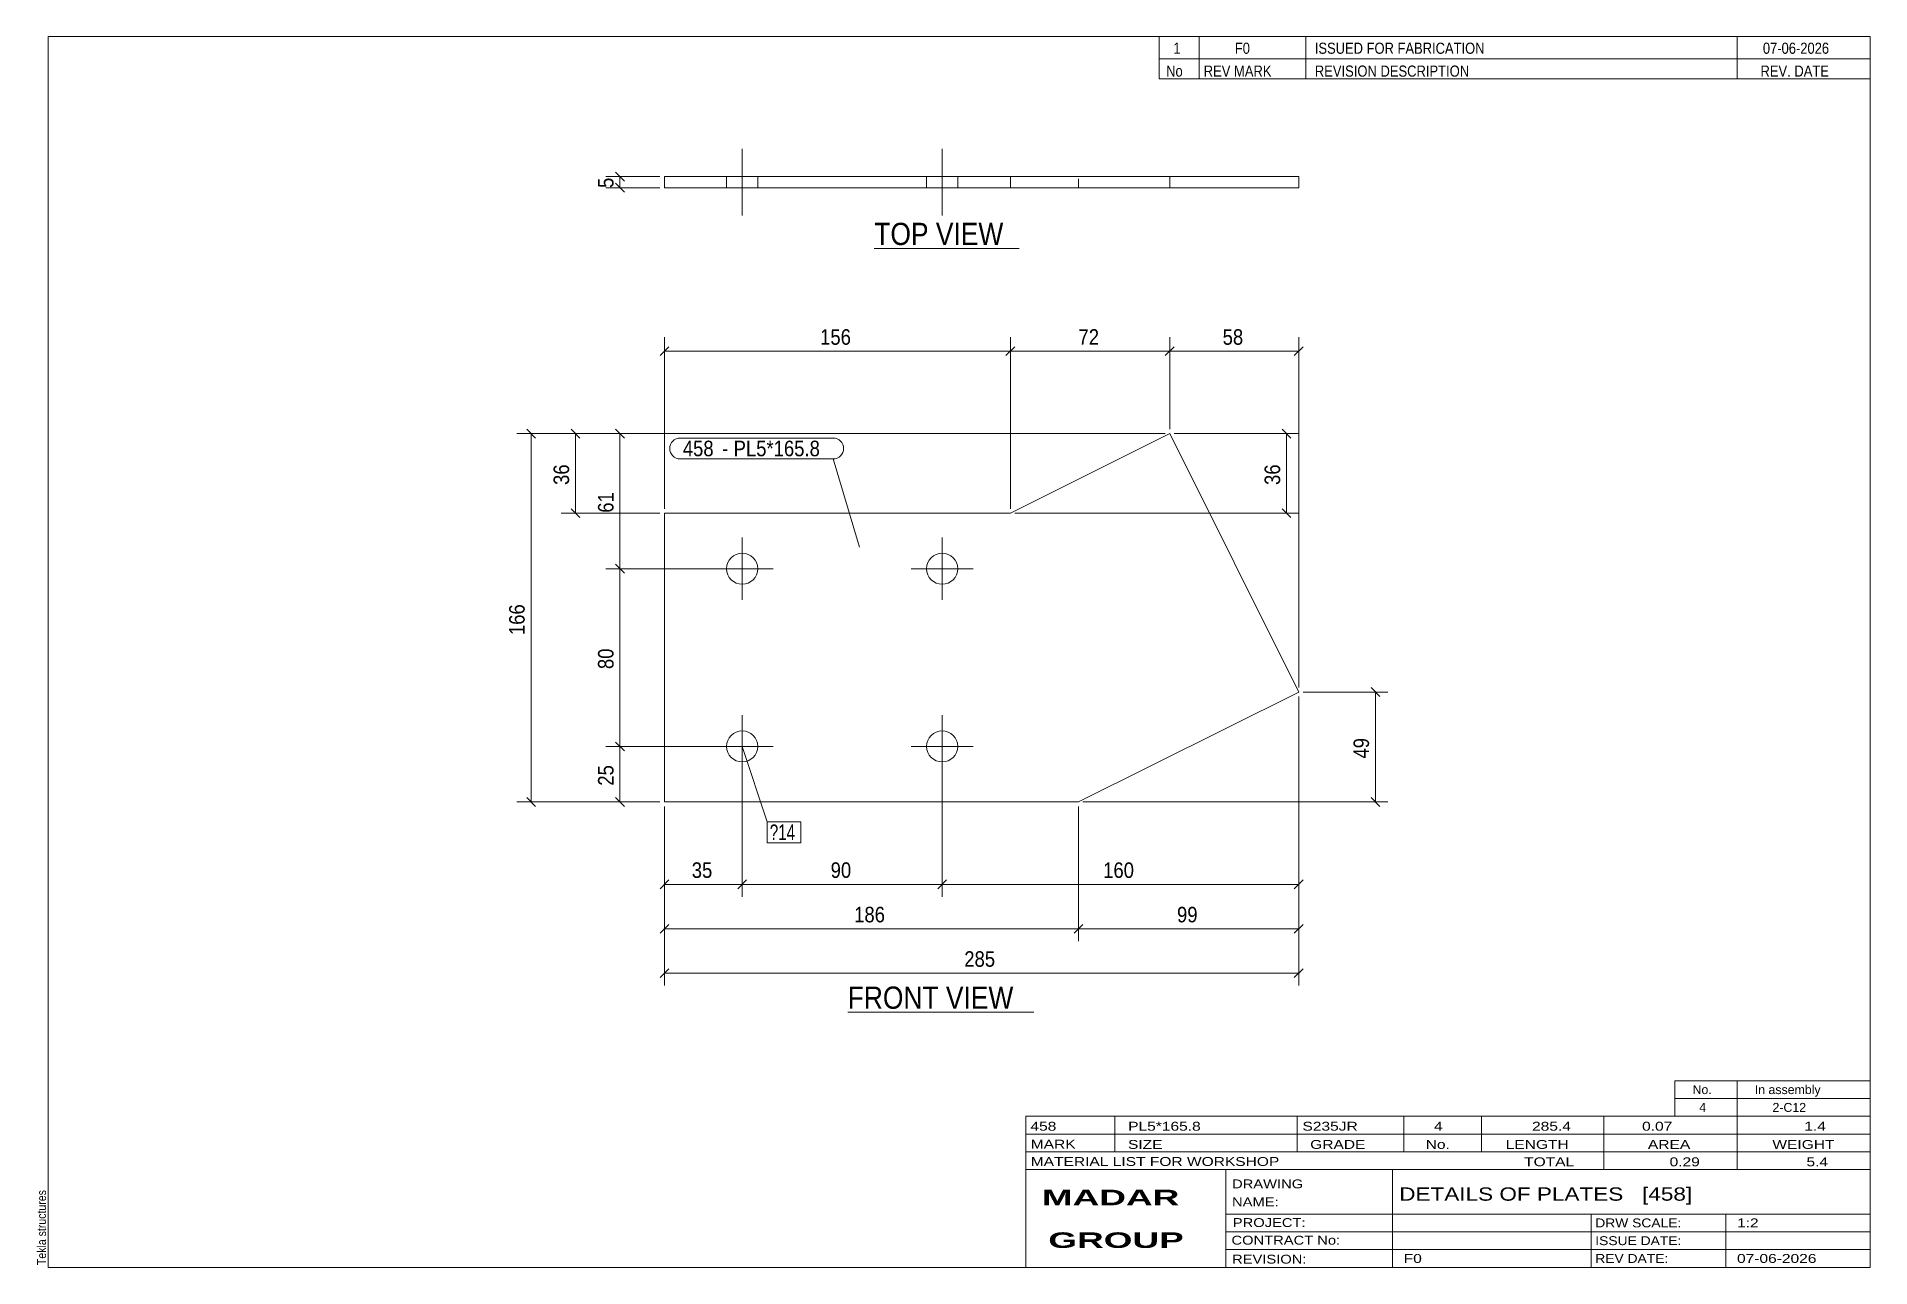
# Model space of a CAD drawing. Header units: millimetres. Extents: x 2 to 415, y 5 to 282.
import ezdxf

# ---------------------------------------------------------------- set-up
doc = ezdxf.new("R2010")
doc.units = ezdxf.units.MM
doc.linetypes.add('XKITLINE00', pattern=[0])
doc.linetypes.add('XKITLINE02', pattern=[4, 2, -2])
for name, color, linetype, lineweight in [('Bolt', 3, 'Continuous', 0), ('BoltMark', 7, 'Continuous', 0), ('Dimensions', 7, 'Continuous', 0), ('DrawingSheet', 5, 'Continuous', 0), ('OtherObjectType', 7, 'Continuous', 0), ('Part', 2, 'Continuous', 0), ('PartMark', 7, 'Continuous', 0)]:
    doc.layers.add(name, color=color, linetype=linetype, lineweight=lineweight)
doc.styles.add('ARIAL', font='ARIAL.TTF')
doc.styles.add('ARIAL_BOLD', font='ARIALBD.TTF')
doc.styles.add('ARIAL_NARROW', font='ARIALN.TTF')

# ---------------------------------------------------------------- blocks, each defined once
blk = doc.blocks.new('*A1')
at = {"layer": 'Bolt', "color": 3, "linetype": 'XKITLINE00', "lineweight": 0}
for p, q in [((161.15, 155.25), (161.15, 169.25)), ((206.15, 155.25), (206.15, 169.25)), ((154.15, 162.25), (168.15, 162.25)), ((199.15, 162.25), (213.15, 162.25)), ((161.15, 115.25), (161.15, 129.25)), ((206.15, 115.25), (206.15, 129.25)), ((154.15, 122.25), (168.15, 122.25)), ((199.15, 122.25), (213.15, 122.25))]:
    blk.add_line(p, q, dxfattribs=at)
for centre in [(161.15, 162.25), (206.15, 162.25), (161.15, 122.25), (206.15, 122.25)]:
    blk.add_circle(centre, 3.5, dxfattribs=at)
blk = doc.blocks.new('*A2')
at = {"layer": 'Part', "color": 2, "linetype": 'XKITLINE00', "lineweight": 0}
for p, q in [((221.49, 174.75), (257.34, 192.65)), ((257.34, 192.65), (286.37, 134.49)), ((143.65, 109.75), (143.65, 174.75)), ((143.65, 174.75), (221.49, 174.75)), ((286.37, 134.49), (236.81, 109.75)), ((236.81, 109.75), (143.65, 109.75))]:
    blk.add_line(p, q, dxfattribs=at)
blk = doc.blocks.new('*A3')
at = {"layer": 'Bolt', "color": 3, "linetype": 'XKITLINE00', "lineweight": 0}
for p, q in [((161.15, 241.75), (161.15, 256.75)), ((161.15, 241.75), (161.15, 256.75)), ((206.15, 241.75), (206.15, 256.75)), ((206.15, 241.75), (206.15, 256.75)), ((157.65, 250.5), (157.65, 248)), ((157.65, 250.5), (157.65, 248)), ((164.65, 250.5), (164.65, 248)), ((164.65, 250.5), (164.65, 248)), ((202.65, 250.5), (202.65, 248)), ((202.65, 250.5), (202.65, 248)), ((209.65, 250.5), (209.65, 248)), ((209.65, 250.5), (209.65, 248))]:
    blk.add_line(p, q, dxfattribs=at)
blk = doc.blocks.new('*A4')
at = {"layer": 'Part', "color": 2, "linetype": 'XKITLINE00', "lineweight": 0}
for p, q in [((143.65, 250.5), (286.37, 250.5)), ((143.65, 248), (143.65, 250.5)), ((257.34, 248), (143.65, 248)), ((221.49, 248), (221.49, 250.5)), ((257.34, 248), (257.34, 250.5)), ((286.37, 248), (257.34, 248)), ((286.37, 250.5), (286.37, 248))]:
    blk.add_line(p, q, dxfattribs=at)
at = {"layer": 'Part', "color": 7, "linetype": 'XKITLINE02', "lineweight": 0}
for p, q in [((143.65, 250.5), (143.65, 248)), ((236.81, 248), (236.81, 250.5))]:
    blk.add_line(p, q, dxfattribs=at)
blk = doc.blocks.new('*A5')
at = {"layer": 'DrawingSheet', "color": 5, "linetype": 'XKITLINE00', "lineweight": 0}
for p, q in [((415, 282), (5, 282)), ((5, 282), (5, 5)), ((415, 5), (415, 282)), ((5, 5), (415, 5))]:
    blk.add_line(p, q, dxfattribs=at)
at = {"layer": 'DrawingSheet', "color": 5, "style": 'ARIAL', "width": 0.85}
blk.add_text('Tekla structures', height=2, rotation=90, dxfattribs=at).set_placement((4.5, 5.5))
blk = doc.blocks.new('*A6')
at = {"layer": 'OtherObjectType', "color": 7, "linetype": 'XKITLINE00', "lineweight": 0}
for p, q in [((371, 47), (415, 47)), ((371, 43), (371, 47)), ((385, 43), (385, 47)), ((415, 43), (415, 47)), ((371, 43), (415, 43)), ((371, 39), (371, 43)), ((385, 39), (385, 43)), ((415, 39), (415, 43)), ((371, 39), (415, 39))]:
    blk.add_line(p, q, dxfattribs=at)
at = {"layer": 'OtherObjectType', "color": 7, "style": 'ARIAL_NARROW', "width": 1.211571}
for s, p in [('No.', (375, 44)), ('In assembly', (389, 44)), ('4', (376.5, 40)), ('2-C12', (392.99, 40))]:
    blk.add_text(s, height=2, dxfattribs=at).set_placement(p)
blk = doc.blocks.new('*A7')
at = {"layer": 'OtherObjectType', "color": 7, "linetype": 'XKITLINE00', "lineweight": 0}
for p, q in [((255, 282), (415, 282)), ((415, 282), (255, 282)), ((255, 282), (255, 277)), ((264, 282), (264, 277)), ((288, 282), (288, 277)), ((385, 282), (385, 277)), ((415, 282), (415, 277)), ((255, 277), (415, 277)), ((255, 277), (255, 272.5)), ((255, 277), (415, 277)), ((264, 277), (264, 272.5)), ((288, 277), (288, 272.5)), ((385, 277), (385, 272.5)), ((415, 277), (415, 272.5)), ((415, 272.5), (255, 272.5))]:
    blk.add_line(p, q, dxfattribs=at)
at = {"layer": 'OtherObjectType', "color": 7, "style": 'ARIAL_NARROW'}
for s, width, p in [('1', 1.017001, (258.16, 278.15)), ('F0', 1.017001, (272, 278.15)), ('ISSUED FOR FABRICATION', 1.017001, (290, 278.15)), ('07-06-2026', 1.017001, (390.82, 278.15)), ('No', 1.02, (256.54, 273)), ('REV MARK', 1.02, (265, 273)), ('REVISION DESCRIPTION', 1.02, (290, 273)), ('REV. DATE', 1.02, (390.28, 273))]:
    blk.add_text(s, height=2.5, dxfattribs=dict(at, width=width)).set_placement(p)
blk = doc.blocks.new('*A8')
at = {"layer": 'OtherObjectType', "color": 7, "linetype": 'XKITLINE00', "lineweight": 0}
for p, q in [((225, 39), (415, 39)), ((225, 39), (225, 35)), ((225, 39), (415, 39)), ((245, 35), (245, 39)), ((286, 35), (286, 39)), ((310, 35), (310, 39)), ((327.5, 35), (327.5, 39)), ((355, 35), (355, 39)), ((385, 35), (385, 39)), ((415, 35), (415, 39)), ((225, 35), (415, 35)), ((225, 35), (225, 5)), ((225, 35), (415, 35)), ((245, 31), (245, 35)), ((286, 31), (286, 35)), ((310, 31), (310, 35)), ((327.5, 31), (327.5, 35)), ((355, 31), (355, 35)), ((385, 31), (385, 35)), ((415, 31), (415, 35)), ((225, 31), (415, 31)), ((355, 27), (355, 31)), ((385, 27), (385, 31)), ((415, 27), (415, 31)), ((225, 27), (415, 27)), ((270, 21), (270, 27)), ((307.5, 17), (307.5, 27)), ((415, 21), (415, 27)), ((270, 21), (270, 5)), ((415, 17), (415, 21)), ((270, 17), (415, 17)), ((307.5, 5), (307.5, 17)), ((352.16, 13), (352.16, 17)), ((382.5, 5), (382.5, 17)), ((415, 13), (415, 17)), ((270, 13), (415, 13)), ((352.16, 5), (352.16, 13)), ((415, 9), (415, 13)), ((270, 9), (415, 9)), ((415, 5), (415, 9)), ((225, 5), (415, 5)), ((262.5, 5), (415, 5))]:
    blk.add_line(p, q, dxfattribs=at)
at = {"layer": 'OtherObjectType', "color": 7, "style": 'ARIAL_NARROW'}
for s, height, width, p in [('458', 2, 1.525501, (226.01, 35.76)), ('PL5*165.8', 2, 1.525501, (248, 35.76)), ('S235JR', 2, 1.525501, (287.22, 35.76)), ('4', 2, 1.525501, (316.82, 35.76)), ('285.4', 2, 1.525501, (338.88, 35.76)), ('0.07', 2, 1.525501, (363.64, 35.76)), ('1.4', 2, 1.525501, (400.14, 35.76)), ('MARK', 2, 1.525501, (226.08, 31.73)), ('SIZE', 2, 1.525501, (247.96, 31.66)), ('GRADE', 2, 1.525501, (288.96, 31.66)), ('No.', 2, 1.525501, (314.96, 31.66)), ('LENGTH', 2, 1.525501, (332.96, 31.66)), ('AREA', 2, 1.525501, (364.96, 31.66)), ('WEIGHT', 2, 1.525501, (392.96, 31.66)), ('MATERIAL LIST FOR WORKSHOP', 2, 1.525501, (226.08, 27.82)), ('TOTAL', 2, 1.525501, (337.1, 27.75)), ('0.29', 2, 1.525501, (369.83, 27.75)), ('5.4', 2, 1.525501, (400.63, 27.75)), ('DRAWING', 2, 1.445, (271.38, 22.78)), ('NAME:', 2, 1.445, (271.38, 18.72)), ('DETAILS OF PLATES   [458]', 3, 1.474651, (309, 20)), ('PROJECT:', 2, 1.445, (271.55, 14.07)), ('DRW SCALE:', 2, 1.36, (353.1, 14)), ('1:2', 2, 1.525501, (385, 14)), ('CONTRACT No:', 2, 1.445, (271.25, 10.11)), ('ISSUE DATE:', 2, 1.36, (353.1, 10)), ('REVISION:', 2, 1.445, (271.38, 5.84)), ('F0', 2, 1.525501, (310, 6)), ('REV DATE:', 2, 1.36, (353.1, 6)), ('07-06-2026', 2, 1.525501, (385, 6))]:
    blk.add_text(s, height=height, dxfattribs=dict(at, width=width)).set_placement(p)
at = {"layer": 'OtherObjectType', "color": 1, "style": 'ARIAL_BOLD', "width": 1.7}
for s, p in [('MADAR ', (228.58, 18.97)), ('GROUP', (230.03, 9.37))]:
    blk.add_text(s, height=3.5, dxfattribs=at).set_placement(p)
blk = doc.blocks.new('*A9')
at = {"layer": 'Dimensions', "color": 7, "linetype": 'XKITLINE00', "lineweight": 0}
for p, q in [((256.34, 192.65), (110.45, 192.65)), ((112.66, 193.64), (114.64, 191.66)), ((113.65, 109.75), (113.65, 192.65)), ((142.65, 109.75), (110.45, 109.75)), ((112.66, 110.74), (114.64, 108.76))]:
    blk.add_line(p, q, dxfattribs=at)
at = {"layer": 'Dimensions', "color": 3}
for p in [(113.65, 192.65), (113.65, 109.75)]:
    blk.add_point(p, dxfattribs=at)
at = {"layer": 'Dimensions', "color": 3, "style": 'ARIAL', "width": 0.85}
blk.add_text('166', height=3.5, rotation=90.0002, dxfattribs=at).set_placement((112.2, 147.31))
blk = doc.blocks.new('*A10')
at = {"layer": 'Dimensions', "color": 7, "linetype": 'XKITLINE00', "lineweight": 0}
for p, q in [((256.34, 192.65), (120.45, 192.65)), ((122.66, 193.64), (124.64, 191.66)), ((123.65, 174.75), (123.65, 192.65)), ((142.65, 174.75), (120.45, 174.75)), ((122.66, 175.74), (124.64, 173.76))]:
    blk.add_line(p, q, dxfattribs=at)
at = {"layer": 'Dimensions', "color": 3}
for p in [(123.65, 192.65), (123.65, 174.75)]:
    blk.add_point(p, dxfattribs=at)
at = {"layer": 'Dimensions', "color": 3, "style": 'ARIAL', "width": 0.85}
blk.add_text('36', height=3.5, rotation=90.0002, dxfattribs=at).set_placement((122.2, 181.1))
blk = doc.blocks.new('*A11')
at = {"layer": 'Dimensions', "color": 7, "linetype": 'XKITLINE00', "lineweight": 0}
for p, q in [((160.15, 122.25), (130.45, 122.25)), ((132.66, 123.24), (134.64, 121.26)), ((133.65, 109.75), (133.65, 122.25)), ((142.65, 109.75), (130.45, 109.75)), ((132.66, 110.74), (134.64, 108.76))]:
    blk.add_line(p, q, dxfattribs=at)
at = {"layer": 'Dimensions', "color": 3}
for p in [(133.65, 122.25), (133.65, 109.75)]:
    blk.add_point(p, dxfattribs=at)
at = {"layer": 'Dimensions', "color": 3, "style": 'ARIAL', "width": 0.85}
blk.add_text('25', height=3.5, rotation=90.0002, dxfattribs=at).set_placement((132.2, 113.41))
blk = doc.blocks.new('*A12')
at = {"layer": 'Dimensions', "color": 7, "linetype": 'XKITLINE00', "lineweight": 0}
for p, q in [((160.15, 162.25), (130.45, 162.25)), ((132.66, 163.24), (134.64, 161.26)), ((133.65, 122.25), (133.65, 162.25)), ((160.15, 122.25), (130.45, 122.25)), ((132.66, 123.24), (134.64, 121.26))]:
    blk.add_line(p, q, dxfattribs=at)
at = {"layer": 'Dimensions', "color": 3}
for p in [(133.65, 162.25), (133.65, 122.25)]:
    blk.add_point(p, dxfattribs=at)
at = {"layer": 'Dimensions', "color": 3, "style": 'ARIAL', "width": 0.85}
blk.add_text('80', height=3.5, rotation=90.0002, dxfattribs=at).set_placement((132.2, 139.66))
blk = doc.blocks.new('*A13')
at = {"layer": 'Dimensions', "color": 7, "linetype": 'XKITLINE00', "lineweight": 0}
for p, q in [((256.34, 192.65), (130.45, 192.65)), ((132.66, 193.64), (134.64, 191.66)), ((133.65, 162.25), (133.65, 192.65)), ((160.15, 162.25), (130.45, 162.25)), ((132.66, 163.24), (134.64, 161.26))]:
    blk.add_line(p, q, dxfattribs=at)
at = {"layer": 'Dimensions', "color": 3}
for p in [(133.65, 192.65), (133.65, 162.25)]:
    blk.add_point(p, dxfattribs=at)
at = {"layer": 'Dimensions', "color": 3, "style": 'ARIAL', "width": 0.85}
blk.add_text('61', height=3.5, rotation=90.0002, dxfattribs=at).set_placement((132.2, 174.85))
blk = doc.blocks.new('*A14')
at = {"layer": 'Dimensions', "color": 7, "linetype": 'XKITLINE00', "lineweight": 0}
for p, q in [((287.37, 134.49), (306.45, 134.49)), ((302.66, 135.48), (304.64, 133.5)), ((303.65, 109.75), (303.65, 134.49)), ((237.81, 109.75), (306.45, 109.75)), ((302.66, 110.74), (304.64, 108.76))]:
    blk.add_line(p, q, dxfattribs=at)
at = {"layer": 'Dimensions', "color": 3}
for p in [(303.65, 134.49), (303.65, 109.75)]:
    blk.add_point(p, dxfattribs=at)
at = {"layer": 'Dimensions', "color": 3, "style": 'ARIAL', "width": 0.85}
blk.add_text('49', height=3.5, rotation=90.0002, dxfattribs=at).set_placement((302.2, 119.52))
blk = doc.blocks.new('*A15')
at = {"layer": 'Dimensions', "color": 7, "linetype": 'XKITLINE00', "lineweight": 0}
for p, q in [((258.34, 192.65), (286.45, 192.65)), ((282.66, 193.64), (284.64, 191.66)), ((283.65, 174.75), (283.65, 192.65)), ((222.49, 174.75), (286.45, 174.75)), ((282.66, 175.74), (284.64, 173.76))]:
    blk.add_line(p, q, dxfattribs=at)
at = {"layer": 'Dimensions', "color": 3}
for p in [(283.65, 192.65), (283.65, 174.75)]:
    blk.add_point(p, dxfattribs=at)
at = {"layer": 'Dimensions', "color": 3, "style": 'ARIAL', "width": 0.85}
blk.add_text('36', height=3.5, rotation=90.0002, dxfattribs=at).set_placement((282.2, 181.1))
blk = doc.blocks.new('*A16')
at = {"layer": 'Dimensions', "color": 7, "linetype": 'XKITLINE00', "lineweight": 0}
for p, q in [((286.37, 133.49), (286.37, 68.4)), ((143.65, 108.75), (143.65, 68.4)), ((144.64, 72.19), (142.66, 70.21)), ((143.65, 71.2), (286.37, 71.2)), ((287.36, 72.19), (285.38, 70.21))]:
    blk.add_line(p, q, dxfattribs=at)
at = {"layer": 'Dimensions', "color": 3}
for p in [(143.65, 71.2), (286.37, 71.2)]:
    blk.add_point(p, dxfattribs=at)
at = {"layer": 'Dimensions', "color": 3, "style": 'ARIAL', "width": 0.85}
blk.add_text('285', height=3.5, dxfattribs=at).set_placement((211.12, 72.65))
blk = doc.blocks.new('*A17')
at = {"layer": 'Dimensions', "color": 7, "linetype": 'XKITLINE00', "lineweight": 0}
for p, q in [((143.65, 108.75), (143.65, 78.4)), ((236.81, 108.75), (236.81, 78.4)), ((144.64, 82.19), (142.66, 80.21)), ((143.65, 81.2), (236.81, 81.2)), ((237.8, 82.19), (235.82, 80.21))]:
    blk.add_line(p, q, dxfattribs=at)
at = {"layer": 'Dimensions', "color": 3}
for p in [(143.65, 81.2), (236.81, 81.2)]:
    blk.add_point(p, dxfattribs=at)
at = {"layer": 'Dimensions', "color": 3, "style": 'ARIAL', "width": 0.85}
blk.add_text('186', height=3.5, dxfattribs=at).set_placement((186.34, 82.65))
blk = doc.blocks.new('*A18')
at = {"layer": 'Dimensions', "color": 7, "linetype": 'XKITLINE00', "lineweight": 0}
for p, q in [((286.37, 133.49), (286.37, 78.4)), ((236.81, 108.75), (236.81, 78.4)), ((237.8, 82.19), (235.82, 80.21)), ((236.81, 81.2), (286.37, 81.2)), ((287.36, 82.19), (285.38, 80.21))]:
    blk.add_line(p, q, dxfattribs=at)
at = {"layer": 'Dimensions', "color": 3}
for p in [(236.81, 81.2), (286.37, 81.2)]:
    blk.add_point(p, dxfattribs=at)
at = {"layer": 'Dimensions', "color": 3, "style": 'ARIAL', "width": 0.85}
blk.add_text('99', height=3.5, dxfattribs=at).set_placement((258.99, 82.65))
blk = doc.blocks.new('*A19')
at = {"layer": 'Dimensions', "color": 7, "linetype": 'XKITLINE00', "lineweight": 0}
for p, q in [((161.15, 121.25), (161.15, 88.4)), ((143.65, 108.75), (143.65, 88.4)), ((144.64, 92.19), (142.66, 90.21)), ((143.65, 91.2), (161.15, 91.2)), ((162.14, 92.19), (160.16, 90.21))]:
    blk.add_line(p, q, dxfattribs=at)
at = {"layer": 'Dimensions', "color": 3}
for p in [(143.65, 91.2), (161.15, 91.2)]:
    blk.add_point(p, dxfattribs=at)
at = {"layer": 'Dimensions', "color": 3, "style": 'ARIAL', "width": 0.85}
blk.add_text('35', height=3.5, dxfattribs=at).set_placement((149.8, 92.65))
blk = doc.blocks.new('*A20')
at = {"layer": 'Dimensions', "color": 7, "linetype": 'XKITLINE00', "lineweight": 0}
for p, q in [((161.15, 121.25), (161.15, 88.4)), ((206.15, 121.25), (206.15, 88.4)), ((162.14, 92.19), (160.16, 90.21)), ((161.15, 91.2), (206.15, 91.2)), ((207.14, 92.19), (205.16, 90.21))]:
    blk.add_line(p, q, dxfattribs=at)
at = {"layer": 'Dimensions', "color": 3}
for p in [(161.15, 91.2), (206.15, 91.2)]:
    blk.add_point(p, dxfattribs=at)
at = {"layer": 'Dimensions', "color": 3, "style": 'ARIAL', "width": 0.85}
blk.add_text('90', height=3.5, dxfattribs=at).set_placement((181.05, 92.65))
blk = doc.blocks.new('*A21')
at = {"layer": 'Dimensions', "color": 7, "linetype": 'XKITLINE00', "lineweight": 0}
for p, q in [((286.37, 133.49), (286.37, 88.4)), ((206.15, 121.25), (206.15, 88.4)), ((207.14, 92.19), (205.16, 90.21)), ((206.15, 91.2), (286.37, 91.2)), ((287.36, 92.19), (285.38, 90.21))]:
    blk.add_line(p, q, dxfattribs=at)
at = {"layer": 'Dimensions', "color": 3}
for p in [(206.15, 91.2), (286.37, 91.2)]:
    blk.add_point(p, dxfattribs=at)
at = {"layer": 'Dimensions', "color": 3, "style": 'ARIAL', "width": 0.85}
blk.add_text('160', height=3.5, dxfattribs=at).set_placement((242.37, 92.65))
blk = doc.blocks.new('*A22')
at = {"layer": 'Dimensions', "color": 7, "linetype": 'XKITLINE00', "lineweight": 0}
for p, q in [((144.64, 212.19), (142.66, 210.21)), ((143.65, 175.75), (143.65, 214.4)), ((143.65, 211.2), (221.49, 211.2)), ((222.48, 212.19), (220.5, 210.21)), ((221.49, 175.75), (221.49, 214.4))]:
    blk.add_line(p, q, dxfattribs=at)
at = {"layer": 'Dimensions', "color": 3}
for p in [(143.65, 211.2), (221.49, 211.2)]:
    blk.add_point(p, dxfattribs=at)
at = {"layer": 'Dimensions', "color": 3, "style": 'ARIAL', "width": 0.85}
blk.add_text('156', height=3.5, dxfattribs=at).set_placement((178.68, 212.65))
blk = doc.blocks.new('*A23')
at = {"layer": 'Dimensions', "color": 7, "linetype": 'XKITLINE00', "lineweight": 0}
for p, q in [((222.48, 212.19), (220.5, 210.21)), ((221.49, 175.75), (221.49, 214.4)), ((221.49, 211.2), (257.34, 211.2)), ((258.33, 212.19), (256.35, 210.21)), ((257.34, 193.65), (257.34, 214.4))]:
    blk.add_line(p, q, dxfattribs=at)
at = {"layer": 'Dimensions', "color": 3}
for p in [(221.49, 211.2), (257.34, 211.2)]:
    blk.add_point(p, dxfattribs=at)
at = {"layer": 'Dimensions', "color": 3, "style": 'ARIAL', "width": 0.85}
blk.add_text('72', height=3.5, dxfattribs=at).set_placement((236.82, 212.65))
blk = doc.blocks.new('*A24')
at = {"layer": 'Dimensions', "color": 7, "linetype": 'XKITLINE00', "lineweight": 0}
for p, q in [((258.33, 212.19), (256.35, 210.21)), ((257.34, 193.65), (257.34, 214.4)), ((257.34, 211.2), (286.37, 211.2)), ((287.36, 212.19), (285.38, 210.21)), ((286.37, 135.49), (286.37, 214.4))]:
    blk.add_line(p, q, dxfattribs=at)
at = {"layer": 'Dimensions', "color": 3}
for p in [(257.34, 211.2), (286.37, 211.2)]:
    blk.add_point(p, dxfattribs=at)
at = {"layer": 'Dimensions', "color": 3, "style": 'ARIAL', "width": 0.85}
blk.add_text('58', height=3.5, dxfattribs=at).set_placement((269.26, 212.65))
blk = doc.blocks.new('*A25')
at = {"layer": 'BoltMark', "color": 7, "linetype": 'XKITLINE00', "lineweight": 0}
for p, q in [((161.15, 122.25), (166.75, 105.28)), ((166.75, 105.28), (174.33, 105.28)), ((166.75, 100.58), (166.75, 105.28)), ((174.33, 100.58), (174.33, 105.28)), ((166.75, 100.58), (174.33, 100.58))]:
    blk.add_line(p, q, dxfattribs=at)
at = {"layer": 'BoltMark', "color": 3, "style": 'ARIAL_NARROW', "width": 0.85}
blk.add_text('?14', height=3.5, dxfattribs=at).set_placement((167.35, 101.18))
blk = doc.blocks.new('*A26')
at = {"layer": 'PartMark', "color": 7, "linetype": 'XKITLINE00', "lineweight": 0}
for p, q in [((147.18, 191.66), (181.62, 191.66)), ((147.18, 186.96), (181.62, 186.96)), ((187.57, 167.1), (181.62, 186.96))]:
    blk.add_line(p, q, dxfattribs=at)
for centre, start, end in [((147.18, 189.31), 90, 270), ((181.62, 189.31), 270, 90)]:
    blk.add_arc(centre, 2.35, start, end, dxfattribs=at)
at = {"layer": 'PartMark', "color": 1, "style": 'ARIAL', "width": 0.85}
blk.add_text('458', height=3.5, dxfattribs=at).set_placement((147.78, 187.56))
at = {"layer": 'PartMark', "color": 3, "style": 'ARIAL', "width": 0.85}
for s, p in [('PL5*165.8', (159.22, 187.56)), ('-', (156.61, 187.56))]:
    blk.add_text(s, height=3.5, dxfattribs=at).set_placement(p)
blk = doc.blocks.new('*A27')
at = {"layer": 'OtherObjectType', "color": 7, "linetype": 'XKITLINE00', "lineweight": 0}
blk.add_line((184.9, 62.45), (226.75, 62.45), dxfattribs=at)
at = {"layer": 'OtherObjectType', "color": 3, "style": 'ARIAL', "width": 0.85}
blk.add_text('FRONT VIEW', height=5, dxfattribs=at).set_placement((184.9, 63.2))
blk = doc.blocks.new('*A28')
at = {"layer": 'Dimensions', "color": 7, "linetype": 'XKITLINE00', "lineweight": 0}
for p, q in [((142.65, 250.5), (130.45, 250.5)), ((142.65, 248), (130.45, 248)), ((132.66, 251.49), (134.64, 249.51)), ((132.66, 248.99), (134.64, 247.01)), ((133.65, 248), (133.65, 250.5))]:
    blk.add_line(p, q, dxfattribs=at)
at = {"layer": 'Dimensions', "color": 3}
for p in [(133.65, 250.5), (133.65, 248)]:
    blk.add_point(p, dxfattribs=at)
at = {"layer": 'Dimensions', "color": 3, "style": 'ARIAL', "width": 0.85}
blk.add_text('5', height=3.5, rotation=90.0002, dxfattribs=at).set_placement((132.2, 247.95))
blk = doc.blocks.new('*A29')
at = {"layer": 'OtherObjectType', "color": 7, "linetype": 'XKITLINE00', "lineweight": 0}
blk.add_line((190.88, 234.35), (223.49, 234.35), dxfattribs=at)
at = {"layer": 'OtherObjectType', "color": 3, "style": 'ARIAL', "width": 0.85}
blk.add_text('TOP VIEW', height=5, dxfattribs=at).set_placement((190.88, 235.1))

msp = doc.modelspace()

# ---------------------------------------------------------------- block references
at = {"lineweight": 0}
for name in ['*A5', '*A7', '*A3', '*A28', '*A4', '*A29', '*A22', '*A23', '*A24', '*A9', '*A10', '*A13', '*A2', '*A26', '*A15', '*A1', '*A12', '*A16', '*A21', '*A18', '*A14', '*A11', '*A19', '*A20', '*A25', '*A17', '*A27', '*A6', '*A8']:
    msp.add_blockref(name, (0, 0), dxfattribs=at)

doc.saveas('drawing.dxf')
